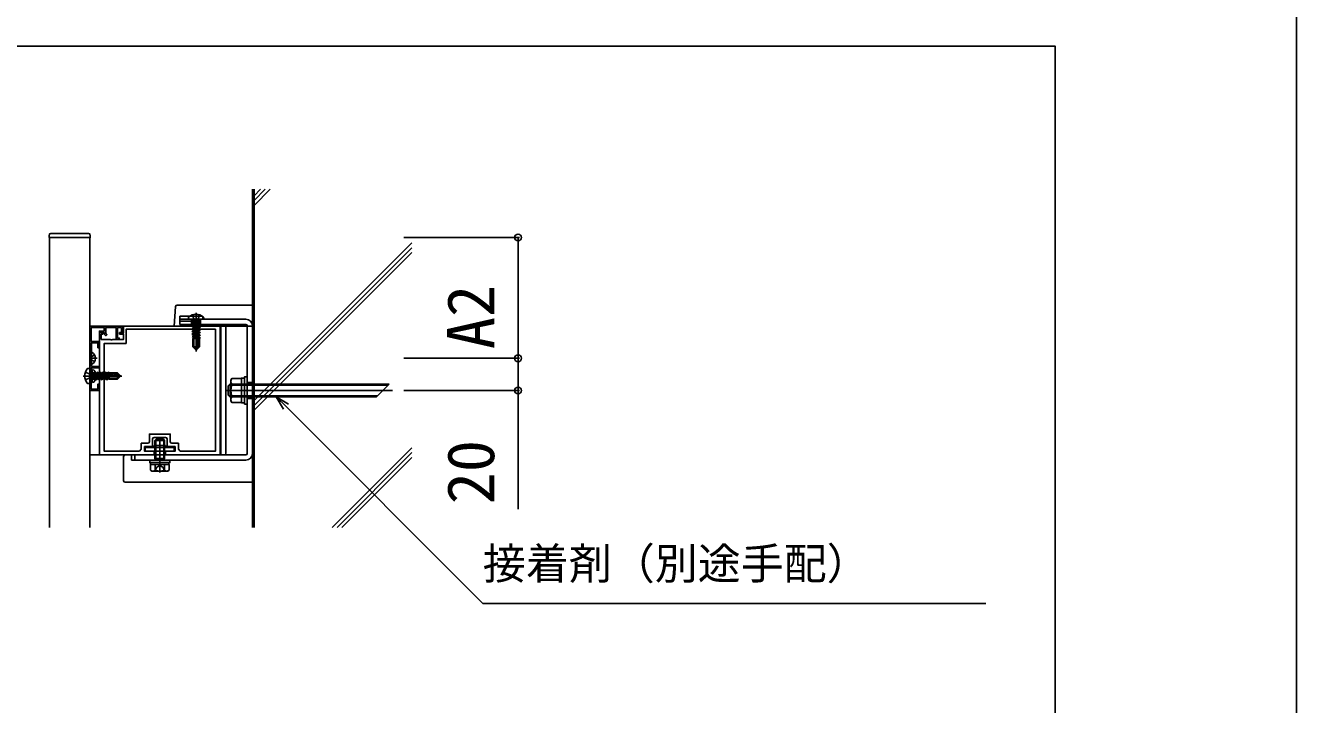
# Model space of a CAD drawing. Units: millimetres, scale not verified. Extents: x -1750 to 1750, y -2608 to 2592.
# Drawn here: x 960 to 1750, y -917 to -496 of the extents above; entities that cross this region are included whole.
import ezdxf
from ezdxf.enums import TextEntityAlignment as Align

# ---------------------------------------------------------------- set-up
doc = ezdxf.new("R2010")
doc.units = ezdxf.units.MM
doc.header["$LTSCALE"] = 14
for name, color, linetype in [('0-3_YKK_11', 7, 'Continuous'), ('0-4_YKK_12', 2, 'Continuous'), ('0-5_YKK_13', 4, 'Continuous'), ('0-6_YKK_D', 6, 'Continuous'), ('0-7_YKK_ZWAK', 7, 'Continuous'), ('0-8_YSS_K', 3, 'Continuous')]:
    doc.layers.add(name, color=color, linetype=linetype)
doc.styles.add('ＭＳ ゴシック', font='')
doc.styles.get('ＭＳ ゴシック').set_extended_font_data('MS Gothic')

msp = doc.modelspace()

# ---------------------------------------------------------------- linework, layer by layer
at = {"layer": '0-3_YKK_11'}
msp.add_line((1040.41, -751.42), (1047.41, -751.42), dxfattribs=at)
msp.add_lwpolyline([(1000.41, -682.32), (1000.41, -722.32), (1006.41, -722.32), (1006.41, -718.32), (1005.51, -718.32), (1005.51, -721.42), (1001.31, -721.42), (1001.31, -708.22), (1006.41, -708.22), (1006.41, -707.32), (1001.51, -707.32), (1001.51, -692.72), (1005.51, -692.72), (1005.51, -695.82), (1006.41, -695.82), (1006.41, -691.82), (1001.31, -691.82), (1001.31, -683.22), (1009.41, -683.22), (1009.41, -685.42), (1006.41, -685.42), (1006.41, -686.32), (1009.41, -686.32), (1009.41, -687.32), (1010.44, -688.36), (1011.08, -687.72), (1010.31, -686.95), (1010.31, -683.22), (1016.81, -683.22), (1016.81, -690.62), (1018.71, -690.62), (1018.71, -689.72), (1017.71, -689.72), (1017.71, -683.22), (1020.01, -683.22), (1020.01, -686.32), (1020.91, -686.32), (1020.91, -682.32)], close=True, dxfattribs=at)
for points in [[(1081.41, -762.32), (1081.41, -682.32), (1021.41, -682.32), (1021.41, -686.32), (1018.91, -686.32), (1018.91, -687.32), (1021.41, -687.32), (1021.41, -690.62), (1014.58, -690.62), (1014.39, -690.77), (1013.43, -690.77), (1013.24, -690.62), (1007.51, -690.62), (1007.51, -687.32), (1008.41, -687.32), (1008.41, -686.32), (1006.41, -686.32), (1006.41, -762.32), (1040.41, -762.32), (1040.41, -760.02), (1034.41, -760.02), (1034.41, -757.12), (1039.41, -757.12), (1039.41, -752.42)], [(1036.41, -755.12), (1032.41, -755.12), (1032.41, -758.82), (1031.21, -760.02), (1009.41, -760.02), (1009.41, -693.12), (1022.91, -693.12), (1022.91, -684.32), (1078.41, -684.32)], [(1078.41, -684.32), (1078.41, -760.02), (1056.61, -760.02), (1055.41, -758.82), (1055.41, -755.12), (1051.41, -755.12)], [(1050.41, -754.12), (1050.41, -749.42), (1037.41, -749.42), (1037.41, -754.12)], [(1048.41, -752.42), (1048.41, -757.12), (1053.41, -757.12), (1053.41, -760.02), (1047.41, -760.02), (1047.41, -762.32), (1081.41, -762.32)]]:
    msp.add_lwpolyline(points, dxfattribs=at)
for centre, start, end in [((1036.41, -754.12), 270.00001, 359.99999), ((1040.41, -752.42), 90.00001, 179.99999), ((1047.41, -752.42), 0.00001, 89.99999), ((1051.41, -754.12), 180.00001, 269.99999)]:
    msp.add_arc(centre, 1, start, end, dxfattribs=at)
at = {"layer": '0-4_YKK_12'}
msp.add_lwpolyline([(260, -508.5), (1600, -508.5), (1600, -1313.5), (260, -1313.5)], close=True, dxfattribs=at)
msp.add_lwpolyline([(975.41, -807.32), (975.41, -627.32), (1000.41, -627.32), (1000.41, -807.32)], dxfattribs=at)
at = {"layer": '0-5_YKK_13'}
for p, q in [((975.11, -627.32), (975.21, -625.76)), ((975.71, -627.32), (975.11, -627.32)), ((982.91, -627.32), (975.71, -627.32)), ((976.2, -624.82), (999.62, -624.82)), ((992.91, -627.32), (982.91, -627.32)), ((992.91, -627.32), (1000.11, -627.32)), ((1101.41, -669.32), (1054.65, -669.32)), ((1101.41, -670.26), (1101.41, -669.32)), ((1101.41, -682.32), (1101.41, -670.26)), ((1056.41, -676.12), (1069.61, -676.12)), ((1056.41, -676.12), (1056.41, -679.32)), ((1071.61, -678.12), (1056.41, -678.12)), ((1061.68, -677.26), (1061.68, -677.42)), ((1070.45, -678.12), (1062.38, -678.12)), ((1063.66, -678.12), (1063.66, -681.32)), ((1068.18, -678.3), (1063.94, -679.01)), ((1063.94, -678.89), (1064.59, -678.51)), ((1063.94, -678.89), (1063.94, -679.01)), ((1063.94, -678.89), (1063.94, -679.01)), ((1063.94, -679.01), (1064.59, -679.38)), ((1065.29, -678.12), (1063.96, -675.47)), ((1068.18, -678.18), (1064.59, -678.51)), ((1064.59, -679.38), (1068.18, -678.3)), ((1064.59, -678.32), (1064.59, -678.51)), ((1065.29, -678.12), (1066.41, -678.72)), ((1066.41, -674.02), (1066.41, -698.13)), ((1067.54, -678.12), (1066.41, -678.72)), ((1067.54, -678.12), (1068.86, -675.47)), ((1068.24, -678.32), (1068.24, -679.34)), ((1069.16, -678.12), (1069.16, -681.32)), ((1071.15, -677.26), (1071.15, -677.42)), ((1071.61, -678.12), (1097.41, -678.12)), ((1000.41, -682.32), (1081.61, -682.32)), ((1053.91, -682.32), (1101.41, -682.32)), ((1056.41, -679.32), (1066.41, -679.32)), ((1063.94, -680.54), (1068.88, -679.71)), ((1068.88, -679.83), (1063.94, -680.65)), ((1063.94, -680.54), (1064.59, -680.16)), ((1063.94, -680.54), (1063.94, -680.65)), ((1063.94, -680.65), (1064.59, -681.03)), ((1063.94, -682.18), (1068.88, -681.36)), ((1068.88, -681.48), (1063.94, -682.3)), ((1063.94, -682.18), (1064.59, -681.81)), ((1063.94, -682.18), (1063.94, -682.3)), ((1063.94, -682.3), (1064.59, -682.68)), ((1063.94, -683.83), (1068.88, -683.01)), ((1068.88, -683.13), (1063.94, -683.95)), ((1063.94, -683.83), (1064.59, -683.46)), ((1063.94, -683.83), (1063.94, -683.95)), ((1063.94, -683.95), (1064.59, -684.32)), ((1063.94, -685.48), (1068.88, -684.66)), ((1068.88, -684.77), (1063.94, -685.6)), ((1063.94, -685.48), (1064.59, -685.11)), ((1063.94, -685.48), (1063.94, -685.6)), ((1063.94, -685.6), (1064.59, -685.97)), ((1063.94, -687.13), (1068.88, -686.3)), ((1068.88, -686.42), (1063.94, -687.25)), ((1063.94, -687.13), (1064.59, -686.75)), ((1068.24, -679.34), (1064.59, -680.16)), ((1064.59, -679.38), (1064.59, -680.16)), ((1068.24, -680.2), (1064.59, -681.03)), ((1068.24, -680.99), (1064.59, -681.81)), ((1064.59, -681.03), (1064.59, -681.81)), ((1068.24, -682.63), (1064.59, -683.46)), ((1064.59, -682.68), (1064.59, -683.46)), ((1068.24, -684.28), (1064.59, -685.11)), ((1064.59, -684.32), (1064.59, -685.11)), ((1068.24, -685.93), (1064.59, -686.75)), ((1064.59, -685.97), (1064.59, -686.75)), ((1068.88, -679.71), (1068.24, -679.34)), ((1068.88, -679.83), (1068.24, -680.2)), ((1068.24, -680.2), (1068.24, -680.99)), ((1068.88, -681.36), (1068.24, -680.99)), ((1068.24, -681.85), (1068.24, -682.63)), ((1068.88, -683.01), (1068.24, -682.63)), ((1068.24, -683.5), (1068.24, -684.28)), ((1068.88, -684.66), (1068.24, -684.28)), ((1068.24, -685.15), (1068.24, -685.93)), ((1068.88, -686.3), (1068.24, -685.93)), ((1068.24, -686.8), (1068.24, -687.58)), ((1068.88, -679.71), (1068.88, -679.83)), ((1068.88, -681.36), (1068.88, -681.48)), ((1068.88, -683.01), (1068.88, -683.13)), ((1068.88, -684.66), (1068.88, -684.77)), ((1068.88, -686.3), (1068.88, -686.42)), ((1081.91, -682.62), (1081.91, -762.02)), ((1098.21, -761.52), (1098.21, -682.12)), ((1101.41, -761.52), (1101.41, -682.12)), ((1063.94, -687.13), (1063.94, -687.25)), ((1063.94, -687.25), (1064.59, -687.62)), ((1063.94, -688.78), (1068.88, -687.95)), ((1068.88, -688.07), (1063.94, -688.89)), ((1063.94, -688.78), (1064.59, -688.4)), ((1063.94, -688.78), (1063.94, -688.89)), ((1063.94, -688.89), (1064.59, -689.27)), ((1067.17, -690.12), (1064.36, -690.12)), ((1064.36, -690.12), (1064.36, -695.25)), ((1064.36, -695.25), (1065.06, -694.78)), ((1064.46, -690.12), (1064.59, -690.05)), ((1068.24, -687.58), (1064.59, -688.4)), ((1064.59, -687.62), (1064.59, -688.4)), ((1064.59, -689.27), (1064.59, -690.05)), ((1067.28, -689.44), (1064.59, -690.05)), ((1065.06, -694.79), (1065.06, -690.13)), ((1065.06, -694.78), (1066.41, -697.12)), ((1065.74, -690.12), (1067.21, -689.88)), ((1067.38, -688.87), (1066.12, -696.62)), ((1067.19, -690), (1066.45, -690.12)), ((1067.96, -690.12), (1067.21, -695.8)), ((1067.96, -688.92), (1067.96, -695.04)), ((1068.24, -689.23), (1067.96, -689.29)), ((1067.96, -689.8), (1068.88, -689.6)), ((1068.88, -689.72), (1067.96, -689.92)), ((1068.46, -690.12), (1067.96, -690.12)), ((1068.88, -687.95), (1068.24, -687.58)), ((1068.24, -688.44), (1068.24, -689.23)), ((1068.88, -689.6), (1068.24, -689.23)), ((1068.24, -690.09), (1068.24, -690.12)), ((1068.46, -690.12), (1068.46, -695.25)), ((1068.88, -687.95), (1068.88, -688.07)), ((1068.88, -689.6), (1068.88, -689.72)), ((1005.01, -702.32), (1000.41, -702.32)), ((1001.51, -698.73), (1001.51, -705.92)), ((1001.51, -701.46), (1001.66, -701.18)), ((1003.48, -700.27), (1001.66, -701.18)), ((1064.36, -695.25), (1066.23, -697.12)), ((1066.23, -697.12), (1066.59, -697.12)), ((1068.46, -695.25), (1066.59, -697.12)), ((1067.21, -695.8), (1066.59, -697.12)), ((1067.21, -695.8), (1067.96, -695.04)), ((1068.46, -695.25), (1067.96, -695.04)), ((999.55, -708.59), (999.71, -708.59)), ((1000.41, -709.29), (1000.41, -717.36)), ((1001.81, -709.32), (1001.31, -709.41)), ((1001.31, -717.24), (1001.31, -709.41)), ((1001.51, -703.19), (1001.66, -703.47)), ((1003.48, -704.37), (1001.66, -703.47)), ((1001.81, -709.32), (1002.61, -709.46)), ((1001.81, -717.32), (1001.81, -709.32)), ((996.31, -713.32), (1020.41, -713.32)), ((1000.41, -712.2), (997.75, -710.87)), ((1000.41, -714.45), (997.75, -715.77)), ((999.55, -718.06), (999.71, -718.06)), ((1000.41, -712.2), (1001.01, -713.32)), ((1000.41, -714.45), (1001.01, -713.32)), ((1000.47, -711.56), (1000.8, -715.15)), ((1000.59, -711.56), (1001.29, -715.8)), ((1001.67, -715.15), (1000.59, -711.56)), ((1000.61, -711.5), (1001.63, -711.5)), ((1000.61, -715.15), (1000.8, -715.15)), ((1001.18, -715.8), (1000.8, -715.15)), ((1001.18, -715.8), (1001.29, -715.8)), ((1001.18, -715.8), (1001.29, -715.8)), ((1001.29, -715.8), (1001.67, -715.15)), ((1001.47, -712.18), (1001.31, -712.48)), ((1001.47, -714.47), (1001.31, -714.16)), ((1001.81, -717.32), (1001.31, -717.24)), ((1003.79, -711.02), (1001.47, -712.18)), ((1003.79, -715.62), (1001.47, -714.47)), ((1002, -710.85), (1001.63, -711.5)), ((1001.63, -711.5), (1002.45, -715.15)), ((1001.67, -715.15), (1002.45, -715.15)), ((1001.81, -717.32), (1002.61, -717.18)), ((1002.82, -715.8), (1002, -710.85)), ((1002, -710.85), (1002.12, -710.85)), ((1002.12, -710.85), (1002.49, -711.5)), ((1002.12, -710.85), (1002.94, -715.8)), ((1002.82, -715.8), (1002.45, -715.15)), ((1002.49, -711.5), (1003.32, -715.15)), ((1002.49, -711.5), (1003.27, -711.5)), ((1002.82, -715.8), (1002.94, -715.8)), ((1002.94, -715.8), (1003.32, -715.15)), ((1003.65, -710.85), (1003.27, -711.5)), ((1003.27, -711.5), (1004.1, -715.15)), ((1003.32, -715.15), (1004.1, -715.15)), ((1004.47, -715.8), (1003.65, -710.85)), ((1003.65, -710.85), (1003.77, -710.85)), ((1003.77, -710.85), (1004.59, -715.8)), ((1004.47, -715.8), (1004.1, -715.15)), ((1004.14, -711.5), (1004.92, -711.5)), ((1004.47, -715.8), (1004.59, -715.8)), ((1004.59, -715.8), (1004.96, -715.15)), ((1005.3, -710.85), (1004.92, -711.5)), ((1004.92, -711.5), (1005.75, -715.15)), ((1004.96, -715.15), (1005.75, -715.15)), ((1006.12, -715.8), (1005.3, -710.85)), ((1005.3, -710.85), (1005.41, -710.85)), ((1005.41, -710.85), (1006.24, -715.8)), ((1006.12, -715.8), (1005.75, -715.15)), ((1005.79, -711.5), (1006.57, -711.5)), ((1006.12, -715.8), (1006.24, -715.8)), ((1006.24, -715.8), (1006.61, -715.15)), ((1006.94, -710.85), (1006.57, -711.5)), ((1006.57, -711.5), (1007.39, -715.15)), ((1006.61, -715.15), (1007.39, -715.15)), ((1007.77, -715.8), (1006.94, -710.85)), ((1006.94, -710.85), (1007.06, -710.85)), ((1007.06, -710.85), (1007.89, -715.8)), ((1007.77, -715.8), (1007.39, -715.15)), ((1007.44, -711.5), (1008.22, -711.5)), ((1007.77, -715.8), (1007.89, -715.8)), ((1007.89, -715.8), (1008.26, -715.15)), ((1008.59, -710.85), (1008.22, -711.5)), ((1008.22, -711.5), (1009.04, -715.15)), ((1008.26, -715.15), (1009.04, -715.15)), ((1009.42, -715.8), (1008.59, -710.85)), ((1008.59, -710.85), (1008.71, -710.85)), ((1008.71, -710.85), (1009.53, -715.8)), ((1009.42, -715.8), (1009.04, -715.15)), ((1009.08, -711.5), (1009.87, -711.5)), ((1009.42, -715.8), (1009.53, -715.8)), ((1009.53, -715.8), (1009.91, -715.15)), ((1010.24, -710.85), (1009.87, -711.5)), ((1009.87, -711.5), (1010.69, -715.15)), ((1009.91, -715.15), (1010.69, -715.15)), ((1011.06, -715.8), (1010.24, -710.85)), ((1010.24, -710.85), (1010.36, -710.85)), ((1010.36, -710.85), (1011.18, -715.8)), ((1011.06, -715.8), (1010.69, -715.15)), ((1010.73, -711.5), (1011.51, -711.5)), ((1011.06, -715.8), (1011.18, -715.8)), ((1011.16, -712.36), (1018.91, -713.61)), ((1011.18, -715.8), (1011.55, -715.15)), ((1011.21, -711.77), (1017.33, -711.77)), ((1011.89, -710.85), (1011.51, -711.5)), ((1011.51, -711.5), (1011.58, -711.77)), ((1011.55, -715.15), (1012.34, -715.15)), ((1011.73, -712.45), (1012.34, -715.15)), ((1012.09, -711.77), (1011.89, -710.85)), ((1011.89, -710.85), (1012, -710.85)), ((1012, -710.85), (1012.21, -711.77)), ((1012.41, -713.99), (1012.17, -712.52)), ((1012.29, -712.54), (1012.41, -713.29)), ((1012.41, -715.28), (1012.34, -715.15)), ((1012.38, -711.5), (1012.41, -711.5)), ((1012.41, -711.27), (1012.41, -711.77)), ((1012.41, -711.27), (1017.54, -711.27)), ((1012.41, -711.77), (1018.09, -712.53)), ((1012.41, -712.56), (1012.41, -715.37)), ((1017.07, -714.67), (1012.41, -714.67)), ((1012.41, -715.37), (1017.54, -715.37)), ((1017.07, -714.67), (1019.41, -713.32)), ((1017.54, -715.37), (1017.07, -714.67)), ((1017.54, -711.27), (1017.33, -711.77)), ((1018.09, -712.53), (1017.33, -711.77)), ((1017.54, -711.27), (1019.41, -713.15)), ((1017.54, -715.37), (1019.41, -713.5)), ((1018.09, -712.53), (1019.41, -713.15)), ((1019.41, -713.5), (1019.41, -713.15)), ((1086.41, -719.32), (1087.41, -718.32)), ((1186.41, -718.32), (1087.41, -718.32)), ((1087.61, -718.32), (1087.61, -726.32)), ((1098.21, -717.32), (1101.41, -717.32)), ((1186.41, -718.32), (1178.41, -726.32)), ((1085.12, -722.32), (1188.54, -722.32)), ((1086.41, -725.32), (1086.41, -719.32)), ((1086.41, -725.32), (1087.41, -726.32)), ((1185.73, -719), (1086.73, -719)), ((1179.09, -725.64), (1086.73, -725.64)), ((1178.41, -726.32), (1087.41, -726.32)), ((1094.61, -718.57), (1088.69, -718.57)), ((1094.61, -726.08), (1088.69, -726.08)), ((1096.61, -730.02), (1094.61, -730.02)), ((1098.21, -727.32), (1101.41, -727.32)), ((1052.91, -757.72), (1034.91, -757.72)), ((1034.91, -760.02), (1034.91, -757.72)), ((1040.31, -756.52), (1040.31, -757.22)), ((1040.31, -756.52), (1047.51, -756.52)), ((1040.91, -753.32), (1041.91, -752.32)), ((1046.91, -753.32), (1040.91, -753.32)), ((1041.91, -752.32), (1045.91, -752.32)), ((1043.91, -773.32), (1043.91, -751.62)), ((1046.91, -753.32), (1045.91, -752.32)), ((1047.51, -756.52), (1047.51, -757.22)), ((1052.91, -760.02), (1052.91, -757.72)), ((1081.61, -762.32), (1000.41, -762.32)), ((1021.41, -778.32), (1021.41, -763.32)), ((1022.41, -762.32), (1083.91, -762.32)), ((1026.41, -765.52), (1026.41, -762.32)), ((1026.41, -765.52), (1097.41, -765.52)), ((1028.41, -765.52), (1028.41, -762.32)), ((1052.91, -760.02), (1034.91, -760.02)), ((1037.66, -765.52), (1050.16, -765.52)), ((1046.91, -764.5), (1040.91, -764.5)), ((1041.11, -765.44), (1040.91, -764.5)), ((1041.11, -765.44), (1041.45, -764.5)), ((1041.11, -765.52), (1041.11, -765.44)), ((1046.71, -765.44), (1046.37, -764.5)), ((1046.71, -765.44), (1046.91, -764.5)), ((1046.71, -765.52), (1046.71, -765.44)), ((1049.68, -768.32), (1038.14, -768.32)), ((1038.14, -771.88), (1038.14, -768.32)), ((1038.91, -772.32), (1038.14, -771.88)), ((1038.21, -768.32), (1038.21, -767.12)), ((1048.91, -772.32), (1038.91, -772.32)), ((1041.02, -771.88), (1041.02, -768.32)), ((1046.8, -771.88), (1046.8, -768.32)), ((1048.91, -772.32), (1049.68, -771.88)), ((1049.61, -767.12), (1049.61, -768.32)), ((1049.68, -771.88), (1049.68, -768.32)), ((1101.41, -779.32), (1022.41, -779.32)), ((1101.41, -778.32), (1101.41, -779.32))]:
    msp.add_line(p, q, dxfattribs=at)
for points in [[(1000.62, -625.76), (1000.71, -627.32), (1000.11, -627.32)], [(1053.65, -670.26), (1052.91, -682.32), (1053.91, -682.32)], [(1063.94, -678.89), (1068.18, -678.18), (1068.18, -678.3)], [(1056.41, -679.32), (1056.41, -681.32), (1067.91, -681.32), (1097.41, -681.32)], [(1068.88, -681.48), (1068.24, -681.85), (1064.59, -682.68)], [(1068.88, -683.13), (1068.24, -683.5), (1064.59, -684.32)], [(1068.88, -684.77), (1068.24, -685.15), (1064.59, -685.97)], [(1068.88, -686.42), (1068.24, -686.8), (1064.59, -687.62)], [(1084.91, -761.32), (1084.91, -682.32), (1085.91, -682.32)], [(1101.41, -778.32), (1101.41, -682.32), (1085.91, -682.32)], [(1068.88, -688.07), (1068.24, -688.44), (1064.59, -689.27)], [(1068.88, -689.72), (1068.24, -690.09), (1068.09, -690.12)], [(1001.18, -715.8), (1000.47, -711.56), (1000.59, -711.56)], [(1003.77, -710.85), (1004.14, -711.5), (1004.96, -715.15)], [(1005.41, -710.85), (1005.79, -711.5), (1006.61, -715.15)], [(1007.06, -710.85), (1007.44, -711.5), (1008.26, -715.15)], [(1008.71, -710.85), (1009.08, -711.5), (1009.91, -715.15)], [(1010.36, -710.85), (1010.73, -711.5), (1011.55, -715.15)], [(1012, -710.85), (1012.38, -711.5), (1012.41, -711.64)], [(1094.61, -714.82), (1094.61, -729.83), (1088.69, -729.83), (1088.11, -728.82), (1088.11, -715.82)], [(1094.61, -714.82), (1088.69, -714.82), (1088.11, -715.82)], [(1094.61, -730.02), (1094.61, -714.62), (1096.61, -714.62)], [(1040.91, -764.5), (1040.91, -754.12), (1040.91, -753.32)], [(1041.45, -752.78), (1041.45, -754.12), (1041.45, -764.5)], [(1046.37, -752.78), (1046.37, -754.12), (1046.37, -764.5)], [(1046.91, -753.32), (1046.91, -754.12), (1046.91, -764.5)], [(1026.41, -762.32), (1050.91, -762.32), (1097.41, -762.32)], [(1050.16, -765.52), (1050.16, -767.12), (1037.66, -767.12), (1037.66, -765.52)], [(1040.86, -772.33), (1042.01, -769.97), (1043.91, -768.96)], [(1046.96, -772.33), (1045.81, -769.97), (1043.91, -768.96)]]:
    msp.add_lwpolyline(points, dxfattribs=at)
msp.add_lwpolyline([(1096.61, -730.82), (1096.61, -713.82), (1098.21, -713.82), (1098.21, -730.82)], close=True, dxfattribs=at)
for centre, radius, start, end in [((976.2, -625.82), 1, 90, 176.5), ((999.62, -625.82), 1, 3.5, 90), ((1054.65, -670.32), 1, 90, 176.5), ((1062.54, -677.26), 0.862, 129.12355, 180), ((1062.38, -677.42), 0.7, 180, 270), ((1066.41, -682.02), 7, 90, 129.12355), ((1064.39, -678.32), 0.2, 0, 90), ((1066.41, -682.02), 7, 50.87645, 90), ((1068.44, -678.32), 0.2, 90, 180), ((1069.61, -677.12), 1, 0, 90), ((1070.45, -677.42), 0.7, 270, 0), ((1071.61, -677.12), 1, 180, 270), ((1070.28, -677.26), 0.862, 360, 50.87645), ((1097.41, -682.12), 4, 0, 90), ((1066.41, -680.32), 1, 0, 90), ((1068.41, -680.32), 1, 180, 270), ((1081.61, -682.62), 0.3, 360, 90), ((1097.41, -682.12), 0.8, 0, 90), ((1067.67, -688.92), 0.294, 90, 170.8071), ((1067.67, -688.92), 0.294, 0, 90), ((1001.67, -698.73), 0.154, 62.71904, 180), ((999.81, -702.32), 4.2, 297.28096, 62.71904), ((1004.31, -713.32), 7, 140.87645, 180), ((999.55, -709.45), 0.862, 90, 140.87645), ((999.71, -709.29), 0.7, 0, 90), ((1001.67, -705.92), 0.154, 180, 297.28096), ((1002.46, -710.35), 0.9, 32.05588, 80), ((997.71, -713.32), 6.5, 327.94412, 32.05588), ((1004.31, -713.32), 7, 180, 219.12355), ((999.55, -717.2), 0.862, 219.12355, 270), ((999.71, -717.36), 0.7, 270, 360), ((1000.61, -711.3), 0.2, 180, 270), ((1000.61, -715.35), 0.2, 90, 180), ((1002.46, -716.3), 0.9, 280, 327.94412), ((1011.21, -712.07), 0.294, 90, 180), ((1011.21, -712.07), 0.294, 180, 260.8071), ((1091.43, -716.69), 3.32, 145.61575, 214.38425), ((1100.53, -722.32), 12.42, 162.41205, 197.58795), ((1091.43, -727.95), 3.32, 145.61575, 214.38425), ((1039.81, -757.22), 0.5, 270, 0), ((1048.01, -757.22), 0.5, 180, 270), ((1022.41, -763.32), 1, 90, 180), ((1081.61, -762.02), 0.3, 270, 0), ((1083.91, -761.32), 1, 270, 0), ((1097.41, -761.52), 4, 270, 0), ((1097.41, -761.52), 0.8, 270, 0), ((1039.58, -769.77), 2.56, 235.61708, 304.38292), ((1043.91, -762.77), 9.55, 252.41276, 287.58724), ((1048.24, -769.77), 2.56, 235.61708, 304.38292), ((1022.41, -778.32), 1, 180, 270)]:
    msp.add_arc(centre, radius, start, end, dxfattribs=at)
at = {"layer": '0-6_YKK_D'}
for p, q in [((1195.49, -627.32), (1267.41, -627.32)), ((1266.41, -627.32), (1266.41, -702.32)), ((1195.49, -702.32), (1267.41, -702.32)), ((1195.49, -702.32), (1267.41, -702.32)), ((1195.49, -722.32), (1267.41, -722.32))]:
    msp.add_line(p, q, dxfattribs=at)
for points in [[(1266.41, -702.32), (1266.41, -722.32), (1266.41, -796.01)], [(1123.9, -730.72), (1116.28, -726.32), (1120.68, -733.94)], [(1116.28, -726.32), (1122.29, -732.33), (1244.61, -854.65), (1557.02, -854.65)]]:
    msp.add_lwpolyline(points, dxfattribs=at)
for centre in [(1266.41, -627.32), (1266.41, -702.32), (1266.41, -702.32), (1266.41, -722.32)]:
    msp.add_circle(centre, 2.12, dxfattribs=at)
at = {"layer": '0-7_YKK_ZWAK'}
msp.add_lwpolyline([(-1750, -2608.5), (1750, -2608.5), (1750, 2491.5)], dxfattribs=at)
at = {"layer": '0-8_YSS_K'}
for p, q in [((1101.41, -807.32), (1101.41, -597.32)), ((1102.41, -807.32), (1102.41, -597.32)), ((1102.41, -601.35), (1106.43, -597.32)), ((1102.41, -604.35), (1109.43, -597.32)), ((1102.41, -607.35), (1112.43, -597.32)), ((1102.41, -728.63), (1200.41, -630.63)), ((1102.41, -731.63), (1200.41, -633.63)), ((1102.41, -734.63), (1200.41, -636.63)), ((1150.99, -807.32), (1200.41, -757.91)), ((1153.99, -807.32), (1200.41, -760.91)), ((1156.99, -807.32), (1200.41, -763.91))]:
    msp.add_line(p, q, dxfattribs=at)

# ---------------------------------------------------------------- texts
at = {"layer": '0-6_YKK_D', "style": 'ＭＳ ゴシック'}
for s, p in [('A2', (1260.41, -696.64)), ('20', (1260.41, -792.96))]:
    msp.add_text(s, height=29.33, rotation=90, dxfattribs=at).set_placement(p, align=Align.BOTTOM_LEFT)
msp.add_text('接着剤（別途手配）', height=19.57, dxfattribs=at).set_placement((1244.57, -845.42), align=Align.BOTTOM_LEFT)

doc.saveas('drawing.dxf')
